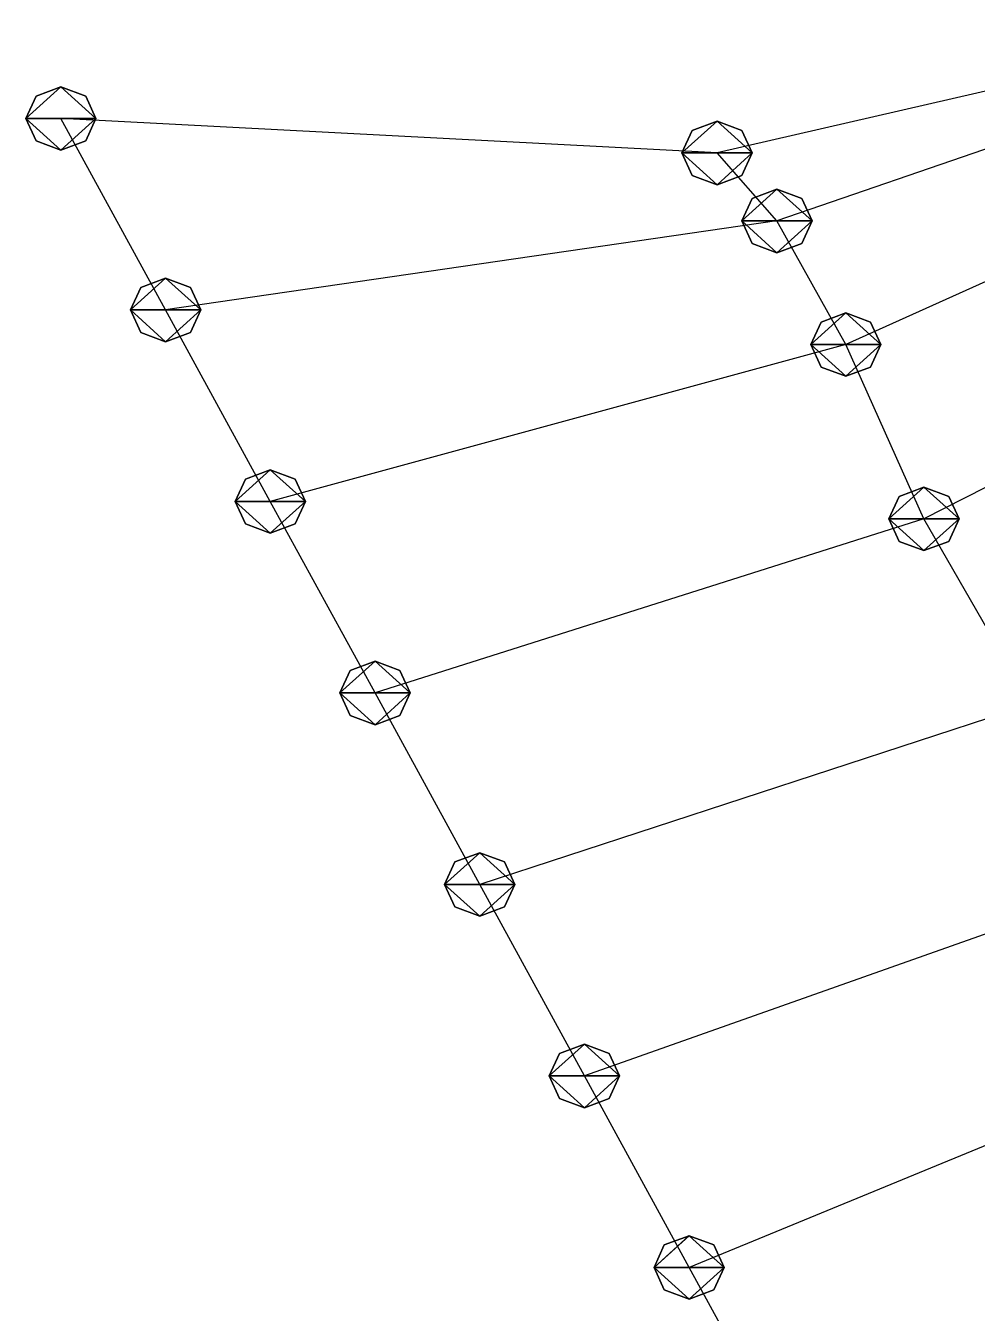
# Model space of a CAD drawing. Header units: metres. Extents: x -74 to 76, y -49 to 49.
# Drawn here: x -74.12 to -47.01, y -27.92 to 8.75 of the extents above; entities that cross this region are included whole.
import ezdxf

# ---------------------------------------------------------------- set-up
doc = ezdxf.new("R2010")
doc.units = ezdxf.units.M

msp = doc.modelspace()

# ---------------------------------------------------------------- linework, layer by layer
for p, q in [((-38.69929, 8.751156, -202.53316), (-54.42352, 5.127472, -206.11694)), ((-37.729664, 8.356213, -203.45651), (-52.71909, 3.191883, -207.31322)), ((-73.115776, 7.0149617, -210.26889), (-73.82288, 6.749678, -210.14474)), ((-73.115776, 7.0149617, -210.26889), (-73.82288, 6.749678, -210.14474)), ((-72.40867, 6.749678, -210.14474), (-73.115776, 7.0149617, -210.26889)), ((-72.40867, 6.749678, -210.14474), (-73.115776, 7.0149617, -210.26889)), ((-73.82288, 6.749678, -210.14474), (-74.115776, 6.109226, -209.84505)), ((-73.82288, 6.749678, -210.14474), (-74.115776, 6.109226, -209.84505)), ((-72.115776, 6.109226, -209.84505), (-72.40867, 6.749678, -210.14474)), ((-72.115776, 6.109226, -209.84505), (-72.40867, 6.749678, -210.14474)), ((-74.115776, 6.109226, -209.84505), (-73.82288, 5.4687743, -209.54535)), ((-74.115776, 6.109226, -209.84505), (-73.82288, 5.4687743, -209.54535)), ((-70.13295, 0.65459824, -212.06085), (-73.115776, 6.109226, -209.84505)), ((-54.42352, 5.127472, -206.11694), (-73.115776, 6.109226, -209.84505)), ((-72.40867, 5.4687743, -209.54535), (-72.115776, 6.109226, -209.84505)), ((-72.40867, 5.4687743, -209.54535), (-72.115776, 6.109226, -209.84505)), ((-54.42352, 6.0332074, -206.54079), (-55.130627, 5.767924, -206.41664)), ((-54.42352, 6.0332074, -206.54079), (-55.130627, 5.767924, -206.41664)), ((-54.42352, 6.0332074, -206.54079), (-55.130627, 5.767924, -206.41664)), ((-53.71641, 5.767924, -206.41664), (-54.42352, 6.0332074, -206.54079)), ((-53.71641, 5.767924, -206.41664), (-54.42352, 6.0332074, -206.54079)), ((-53.71641, 5.767924, -206.41664), (-54.42352, 6.0332074, -206.54079)), ((-36.647823, 6.041168, -203.80412), (-50.755653, -0.32906723, -208.40898)), ((-55.130627, 5.767924, -206.41664), (-55.42352, 5.127472, -206.11694)), ((-55.130627, 5.767924, -206.41664), (-55.42352, 5.127472, -206.11694)), ((-55.130627, 5.767924, -206.41664), (-55.42352, 5.127472, -206.11694)), ((-53.42352, 5.127472, -206.11694), (-53.71641, 5.767924, -206.41664)), ((-53.42352, 5.127472, -206.11694), (-53.71641, 5.767924, -206.41664)), ((-53.42352, 5.127472, -206.11694), (-53.71641, 5.767924, -206.41664)), ((-73.82288, 5.4687743, -209.54535), (-73.115776, 5.2034907, -209.4212)), ((-73.82288, 5.4687743, -209.54535), (-73.115776, 5.2034907, -209.4212)), ((-73.115776, 5.2034907, -209.4212), (-72.40867, 5.4687743, -209.54535)), ((-73.115776, 5.2034907, -209.4212), (-72.40867, 5.4687743, -209.54535)), ((-55.42352, 5.127472, -206.11694), (-55.130627, 4.48702, -205.81725)), ((-55.42352, 5.127472, -206.11694), (-55.130627, 4.48702, -205.81725)), ((-55.42352, 5.127472, -206.11694), (-55.130627, 4.48702, -205.81725)), ((-52.71909, 3.191883, -207.31322), (-54.42352, 5.127472, -206.11694)), ((-53.71641, 4.48702, -205.81725), (-53.42352, 5.127472, -206.11694)), ((-53.71641, 4.48702, -205.81725), (-53.42352, 5.127472, -206.11694)), ((-53.71641, 4.48702, -205.81725), (-53.42352, 5.127472, -206.11694)), ((-55.130627, 4.48702, -205.81725), (-54.42352, 4.2217364, -205.6931)), ((-55.130627, 4.48702, -205.81725), (-54.42352, 4.2217364, -205.6931)), ((-55.130627, 4.48702, -205.81725), (-54.42352, 4.2217364, -205.6931)), ((-54.42352, 4.2217364, -205.6931), (-53.71641, 4.48702, -205.81725)), ((-54.42352, 4.2217364, -205.6931), (-53.71641, 4.48702, -205.81725)), ((-54.42352, 4.2217364, -205.6931), (-53.71641, 4.48702, -205.81725)), ((-52.71909, 4.0976186, -207.73706), (-53.426197, 3.8323348, -207.61292)), ((-52.71909, 4.0976186, -207.73706), (-53.426197, 3.8323348, -207.61292)), ((-52.71909, 4.0976186, -207.73706), (-53.426197, 3.8323348, -207.61292)), ((-52.71909, 4.0976186, -207.73706), (-53.426197, 3.8323348, -207.61292)), ((-52.011982, 3.8323348, -207.61292), (-52.71909, 4.0976186, -207.73706)), ((-52.011982, 3.8323348, -207.61292), (-52.71909, 4.0976186, -207.73706)), ((-52.011982, 3.8323348, -207.61292), (-52.71909, 4.0976186, -207.73706)), ((-52.011982, 3.8323348, -207.61292), (-52.71909, 4.0976186, -207.73706)), ((-53.426197, 3.8323348, -207.61292), (-53.71909, 3.191883, -207.31322)), ((-53.426197, 3.8323348, -207.61292), (-53.71909, 3.191883, -207.31322)), ((-53.426197, 3.8323348, -207.61292), (-53.71909, 3.191883, -207.31322)), ((-53.426197, 3.8323348, -207.61292), (-53.71909, 3.191883, -207.31322)), ((-51.71909, 3.191883, -207.31322), (-52.011982, 3.8323348, -207.61292)), ((-51.71909, 3.191883, -207.31322), (-52.011982, 3.8323348, -207.61292)), ((-51.71909, 3.191883, -207.31322), (-52.011982, 3.8323348, -207.61292)), ((-51.71909, 3.191883, -207.31322), (-52.011982, 3.8323348, -207.61292)), ((-52.71909, 3.191883, -207.31322), (-70.13295, 0.65459824, -212.06085)), ((-53.71909, 3.191883, -207.31322), (-53.426197, 2.5514312, -207.01352)), ((-53.71909, 3.191883, -207.31322), (-53.426197, 2.5514312, -207.01352)), ((-53.71909, 3.191883, -207.31322), (-53.426197, 2.5514312, -207.01352)), ((-53.71909, 3.191883, -207.31322), (-53.426197, 2.5514312, -207.01352)), ((-50.755653, -0.32906723, -208.40898), (-52.71909, 3.191883, -207.31322)), ((-52.011982, 2.5514314, -207.01352), (-51.71909, 3.191883, -207.31322)), ((-52.011982, 2.5514314, -207.01352), (-51.71909, 3.191883, -207.31322)), ((-52.011982, 2.5514314, -207.01352), (-51.71909, 3.191883, -207.31322)), ((-52.011982, 2.5514314, -207.01352), (-51.71909, 3.191883, -207.31322)), ((-53.426197, 2.5514312, -207.01352), (-52.71909, 2.2861476, -206.88937)), ((-53.426197, 2.5514312, -207.01352), (-52.71909, 2.2861476, -206.88937)), ((-53.426197, 2.5514312, -207.01352), (-52.71909, 2.2861476, -206.88937)), ((-53.426197, 2.5514312, -207.01352), (-52.71909, 2.2861476, -206.88937)), ((-52.71909, 2.2861476, -206.88937), (-52.011982, 2.5514314, -207.01352)), ((-52.71909, 2.2861476, -206.88937), (-52.011982, 2.5514314, -207.01352)), ((-52.71909, 2.2861476, -206.88937), (-52.011982, 2.5514314, -207.01352)), ((-52.71909, 2.2861476, -206.88937), (-52.011982, 2.5514314, -207.01352)), ((-70.13295, 1.5603337, -212.4847), (-70.84006, 1.2950499, -212.36055)), ((-70.13295, 1.5603337, -212.4847), (-70.84006, 1.2950499, -212.36055)), ((-70.13295, 1.5603337, -212.4847), (-70.84006, 1.2950499, -212.36055)), ((-69.42584, 1.2950499, -212.36055), (-70.13295, 1.5603337, -212.4847)), ((-69.42584, 1.2950499, -212.36055), (-70.13295, 1.5603337, -212.4847)), ((-69.42584, 1.2950499, -212.36055), (-70.13295, 1.5603337, -212.4847)), ((-34.99714, 1.5892906, -204.50728), (-48.53012, -5.2948837, -209.65065)), ((-70.84006, 1.2950499, -212.36055), (-71.13295, 0.65459824, -212.06085)), ((-70.84006, 1.2950499, -212.36055), (-71.13295, 0.65459824, -212.06085)), ((-70.84006, 1.2950499, -212.36055), (-71.13295, 0.65459824, -212.06085)), ((-69.13295, 0.65459824, -212.06085), (-69.42584, 1.2950499, -212.36055)), ((-69.13295, 0.65459824, -212.06085), (-69.42584, 1.2950499, -212.36055)), ((-69.13295, 0.65459824, -212.06085), (-69.42584, 1.2950499, -212.36055)), ((-71.13295, 0.65459824, -212.06085), (-70.84006, 0.014146447, -211.76115)), ((-71.13295, 0.65459824, -212.06085), (-70.84006, 0.014146447, -211.76115)), ((-71.13295, 0.65459824, -212.06085), (-70.84006, 0.014146447, -211.76115)), ((-67.15012, -4.800026, -214.27667), (-70.13295, 0.65459824, -212.06085)), ((-69.42584, 0.014146507, -211.76115), (-69.13295, 0.65459824, -212.06085)), ((-69.42584, 0.014146507, -211.76115), (-69.13295, 0.65459824, -212.06085)), ((-69.42584, 0.014146507, -211.76115), (-69.13295, 0.65459824, -212.06085)), ((-50.755653, 0.57666826, -208.83282), (-51.46276, 0.3113845, -208.70868)), ((-50.755653, 0.57666826, -208.83282), (-51.46276, 0.3113845, -208.70868)), ((-50.755653, 0.57666826, -208.83282), (-51.46276, 0.3113845, -208.70868)), ((-50.755653, 0.57666826, -208.83282), (-51.46276, 0.3113845, -208.70868)), ((-50.048546, 0.3113845, -208.70868), (-50.755653, 0.57666826, -208.83282)), ((-50.048546, 0.3113845, -208.70868), (-50.755653, 0.57666826, -208.83282)), ((-50.048546, 0.3113845, -208.70868), (-50.755653, 0.57666826, -208.83282)), ((-50.048546, 0.3113845, -208.70868), (-50.755653, 0.57666826, -208.83282)), ((-70.84006, 0.014146447, -211.76115), (-70.13295, -0.25113732, -211.63701)), ((-70.84006, 0.014146447, -211.76115), (-70.13295, -0.25113732, -211.63701)), ((-70.84006, 0.014146447, -211.76115), (-70.13295, -0.25113732, -211.63701)), ((-70.13295, -0.25113732, -211.63701), (-69.42584, 0.014146507, -211.76115)), ((-70.13295, -0.25113732, -211.63701), (-69.42584, 0.014146507, -211.76115)), ((-70.13295, -0.25113732, -211.63701), (-69.42584, 0.014146507, -211.76115)), ((-51.46276, 0.3113845, -208.70868), (-51.755653, -0.32906723, -208.40898)), ((-51.46276, 0.3113845, -208.70868), (-51.755653, -0.32906723, -208.40898)), ((-51.46276, 0.3113845, -208.70868), (-51.755653, -0.32906723, -208.40898)), ((-51.46276, 0.3113845, -208.70868), (-51.755653, -0.32906723, -208.40898)), ((-49.755653, -0.32906723, -208.40898), (-50.048546, 0.3113845, -208.70868)), ((-49.755653, -0.32906723, -208.40898), (-50.048546, 0.3113845, -208.70868)), ((-49.755653, -0.32906723, -208.40898), (-50.048546, 0.3113845, -208.70868)), ((-49.755653, -0.32906723, -208.40898), (-50.048546, 0.3113845, -208.70868)), ((-50.755653, -0.32906723, -208.40898), (-67.15012, -4.800026, -214.27667)), ((-51.755653, -0.32906723, -208.40898), (-51.46276, -0.969519, -208.10928)), ((-51.755653, -0.32906723, -208.40898), (-51.46276, -0.969519, -208.10928)), ((-51.755653, -0.32906723, -208.40898), (-51.46276, -0.969519, -208.10928)), ((-51.755653, -0.32906723, -208.40898), (-51.46276, -0.969519, -208.10928)), ((-48.53012, -5.2948837, -209.65065), (-50.755653, -0.32906723, -208.40898)), ((-50.048546, -0.96951896, -208.10928), (-49.755653, -0.32906723, -208.40898)), ((-50.048546, -0.96951896, -208.10928), (-49.755653, -0.32906723, -208.40898)), ((-50.048546, -0.96951896, -208.10928), (-49.755653, -0.32906723, -208.40898)), ((-50.048546, -0.96951896, -208.10928), (-49.755653, -0.32906723, -208.40898)), ((-51.46276, -0.969519, -208.10928), (-50.755653, -1.2348027, -207.98514)), ((-51.46276, -0.969519, -208.10928), (-50.755653, -1.2348027, -207.98514)), ((-51.46276, -0.969519, -208.10928), (-50.755653, -1.2348027, -207.98514)), ((-51.46276, -0.969519, -208.10928), (-50.755653, -1.2348027, -207.98514)), ((-50.755653, -1.2348027, -207.98514), (-50.048546, -0.96951896, -208.10928)), ((-50.755653, -1.2348027, -207.98514), (-50.048546, -0.96951896, -208.10928)), ((-50.755653, -1.2348027, -207.98514), (-50.048546, -0.96951896, -208.10928)), ((-50.755653, -1.2348027, -207.98514), (-50.048546, -0.96951896, -208.10928)), ((-67.15012, -3.8942904, -214.70052), (-67.85723, -4.159574, -214.57637)), ((-67.15012, -3.8942904, -214.70052), (-67.85723, -4.159574, -214.57637)), ((-67.15012, -3.8942904, -214.70052), (-67.85723, -4.159574, -214.57637)), ((-66.443016, -4.159574, -214.57637), (-67.15012, -3.8942904, -214.70052)), ((-66.443016, -4.159574, -214.57637), (-67.15012, -3.8942904, -214.70052)), ((-66.443016, -4.159574, -214.57637), (-67.15012, -3.8942904, -214.70052)), ((-67.85723, -4.159574, -214.57637), (-68.15012, -4.800026, -214.27667)), ((-67.85723, -4.159574, -214.57637), (-68.15012, -4.800026, -214.27667)), ((-67.85723, -4.159574, -214.57637), (-68.15012, -4.800026, -214.27667)), ((-66.15012, -4.800026, -214.27667), (-66.443016, -4.159574, -214.57637)), ((-66.15012, -4.800026, -214.27667), (-66.443016, -4.159574, -214.57637)), ((-66.15012, -4.800026, -214.27667), (-66.443016, -4.159574, -214.57637)), ((-48.53012, -4.389148, -210.0745), (-49.23723, -4.654432, -209.95035)), ((-48.53012, -4.389148, -210.0745), (-49.23723, -4.654432, -209.95035)), ((-48.53012, -4.389148, -210.0745), (-49.23723, -4.654432, -209.95035)), ((-48.53012, -4.389148, -210.0745), (-49.23723, -4.654432, -209.95035)), ((-47.823013, -4.654432, -209.95035), (-48.53012, -4.389148, -210.0745)), ((-47.823013, -4.654432, -209.95035), (-48.53012, -4.389148, -210.0745)), ((-47.823013, -4.654432, -209.95035), (-48.53012, -4.389148, -210.0745)), ((-47.823013, -4.654432, -209.95035), (-48.53012, -4.389148, -210.0745)), ((-49.23723, -4.654432, -209.95035), (-49.53012, -5.2948837, -209.65065)), ((-49.23723, -4.654432, -209.95035), (-49.53012, -5.2948837, -209.65065)), ((-49.23723, -4.654432, -209.95035), (-49.53012, -5.2948837, -209.65065)), ((-49.23723, -4.654432, -209.95035), (-49.53012, -5.2948837, -209.65065)), ((-47.53012, -5.2948837, -209.65065), (-47.823013, -4.654432, -209.95035)), ((-47.53012, -5.2948837, -209.65065), (-47.823013, -4.654432, -209.95035)), ((-47.53012, -5.2948837, -209.65065), (-47.823013, -4.654432, -209.95035)), ((-47.53012, -5.2948837, -209.65065), (-47.823013, -4.654432, -209.95035)), ((-68.15012, -4.800026, -214.27667), (-67.85723, -5.440478, -213.97697)), ((-68.15012, -4.800026, -214.27667), (-67.85723, -5.440478, -213.97697)), ((-68.15012, -4.800026, -214.27667), (-67.85723, -5.440478, -213.97697)), ((-64.1673, -10.25465, -216.49246), (-67.15012, -4.800026, -214.27667)), ((-66.443016, -5.440478, -213.97697), (-66.15012, -4.800026, -214.27667)), ((-66.443016, -5.440478, -213.97697), (-66.15012, -4.800026, -214.27667)), ((-66.443016, -5.440478, -213.97697), (-66.15012, -4.800026, -214.27667)), ((-67.85723, -5.440478, -213.97697), (-67.15012, -5.7057614, -213.85283)), ((-67.85723, -5.440478, -213.97697), (-67.15012, -5.7057614, -213.85283)), ((-67.85723, -5.440478, -213.97697), (-67.15012, -5.7057614, -213.85283)), ((-67.15012, -5.7057614, -213.85283), (-66.443016, -5.440478, -213.97697)), ((-67.15012, -5.7057614, -213.85283), (-66.443016, -5.440478, -213.97697)), ((-67.15012, -5.7057614, -213.85283), (-66.443016, -5.440478, -213.97697)), ((-48.53012, -5.2948837, -209.65065), (-64.1673, -10.25465, -216.49246)), ((-49.53012, -5.2948837, -209.65065), (-49.23723, -5.9353356, -209.35095)), ((-49.53012, -5.2948837, -209.65065), (-49.23723, -5.9353356, -209.35095)), ((-49.53012, -5.2948837, -209.65065), (-49.23723, -5.9353356, -209.35095)), ((-49.53012, -5.2948837, -209.65065), (-49.23723, -5.9353356, -209.35095)), ((-45.494617, -10.579884, -211.99796), (-48.53012, -5.2948837, -209.65065)), ((-47.823013, -5.9353356, -209.35095), (-47.53012, -5.2948837, -209.65065)), ((-47.823013, -5.9353356, -209.35095), (-47.53012, -5.2948837, -209.65065)), ((-47.823013, -5.9353356, -209.35095), (-47.53012, -5.2948837, -209.65065)), ((-47.823013, -5.9353356, -209.35095), (-47.53012, -5.2948837, -209.65065)), ((-49.23723, -5.9353356, -209.35095), (-48.53012, -6.200619, -209.2268)), ((-49.23723, -5.9353356, -209.35095), (-48.53012, -6.200619, -209.2268)), ((-49.23723, -5.9353356, -209.35095), (-48.53012, -6.200619, -209.2268)), ((-49.23723, -5.9353356, -209.35095), (-48.53012, -6.200619, -209.2268)), ((-48.53012, -6.200619, -209.2268), (-47.823013, -5.9353356, -209.35095)), ((-48.53012, -6.200619, -209.2268), (-47.823013, -5.9353356, -209.35095)), ((-48.53012, -6.200619, -209.2268), (-47.823013, -5.9353356, -209.35095)), ((-48.53012, -6.200619, -209.2268), (-47.823013, -5.9353356, -209.35095)), ((-64.1673, -9.348915, -216.9163), (-64.874405, -9.614199, -216.79216)), ((-64.1673, -9.348915, -216.9163), (-64.874405, -9.614199, -216.79216)), ((-64.1673, -9.348915, -216.9163), (-64.874405, -9.614199, -216.79216)), ((-63.46019, -9.614199, -216.79216), (-64.1673, -9.348915, -216.9163)), ((-63.46019, -9.614199, -216.79216), (-64.1673, -9.348915, -216.9163)), ((-63.46019, -9.614199, -216.79216), (-64.1673, -9.348915, -216.9163)), ((-64.874405, -9.614199, -216.79216), (-65.1673, -10.25465, -216.49246)), ((-64.874405, -9.614199, -216.79216), (-65.1673, -10.25465, -216.49246)), ((-64.874405, -9.614199, -216.79216), (-65.1673, -10.25465, -216.49246)), ((-63.167297, -10.25465, -216.49246), (-63.46019, -9.614199, -216.79216)), ((-63.167297, -10.25465, -216.49246), (-63.46019, -9.614199, -216.79216)), ((-63.167297, -10.25465, -216.49246), (-63.46019, -9.614199, -216.79216)), ((-65.1673, -10.25465, -216.49246), (-64.874405, -10.895102, -216.19276)), ((-65.1673, -10.25465, -216.49246), (-64.874405, -10.895102, -216.19276)), ((-65.1673, -10.25465, -216.49246), (-64.874405, -10.895102, -216.19276)), ((-61.184467, -15.709274, -218.70828), (-64.1673, -10.25465, -216.49246)), ((-63.46019, -10.895102, -216.19276), (-63.167297, -10.25465, -216.49246)), ((-63.46019, -10.895102, -216.19276), (-63.167297, -10.25465, -216.49246)), ((-63.46019, -10.895102, -216.19276), (-63.167297, -10.25465, -216.49246)), ((-45.494617, -10.579884, -211.99796), (-61.184467, -15.709274, -218.70828)), ((-64.874405, -10.895102, -216.19276), (-64.1673, -11.160386, -216.06862)), ((-64.874405, -10.895102, -216.19276), (-64.1673, -11.160386, -216.06862)), ((-64.874405, -10.895102, -216.19276), (-64.1673, -11.160386, -216.06862)), ((-64.1673, -11.160386, -216.06862), (-63.46019, -10.895102, -216.19276)), ((-64.1673, -11.160386, -216.06862), (-63.46019, -10.895102, -216.19276)), ((-64.1673, -11.160386, -216.06862), (-63.46019, -10.895102, -216.19276)), ((-61.184467, -14.803539, -219.13213), (-61.891575, -15.068823, -219.00798)), ((-61.184467, -14.803539, -219.13213), (-61.891575, -15.068823, -219.00798)), ((-61.184467, -14.803539, -219.13213), (-61.891575, -15.068823, -219.00798)), ((-60.47736, -15.068823, -219.00798), (-61.184467, -14.803539, -219.13213)), ((-60.47736, -15.068823, -219.00798), (-61.184467, -14.803539, -219.13213)), ((-60.47736, -15.068823, -219.00798), (-61.184467, -14.803539, -219.13213)), ((-61.891575, -15.068823, -219.00798), (-62.184467, -15.709274, -218.70828)), ((-61.891575, -15.068823, -219.00798), (-62.184467, -15.709274, -218.70828)), ((-61.891575, -15.068823, -219.00798), (-62.184467, -15.709274, -218.70828)), ((-60.184467, -15.709274, -218.70828), (-60.47736, -15.068823, -219.00798)), ((-60.184467, -15.709274, -218.70828), (-60.47736, -15.068823, -219.00798)), ((-60.184467, -15.709274, -218.70828), (-60.47736, -15.068823, -219.00798)), ((-62.184467, -15.709274, -218.70828), (-61.891575, -16.349726, -218.40858)), ((-62.184467, -15.709274, -218.70828), (-61.891575, -16.349726, -218.40858)), ((-62.184467, -15.709274, -218.70828), (-61.891575, -16.349726, -218.40858)), ((-58.20164, -21.1639, -220.92409), (-61.184467, -15.709274, -218.70828)), ((-60.47736, -16.349726, -218.40858), (-60.184467, -15.709274, -218.70828)), ((-60.47736, -16.349726, -218.40858), (-60.184467, -15.709274, -218.70828)), ((-60.47736, -16.349726, -218.40858), (-60.184467, -15.709274, -218.70828)), ((-42.294357, -15.526211, -214.38313), (-58.20164, -21.1639, -220.92409)), ((-61.891575, -16.349726, -218.40858), (-61.184467, -16.61501, -218.28444)), ((-61.891575, -16.349726, -218.40858), (-61.184467, -16.61501, -218.28444)), ((-61.891575, -16.349726, -218.40858), (-61.184467, -16.61501, -218.28444)), ((-61.184467, -16.61501, -218.28444), (-60.47736, -16.349726, -218.40858)), ((-61.184467, -16.61501, -218.28444), (-60.47736, -16.349726, -218.40858)), ((-61.184467, -16.61501, -218.28444), (-60.47736, -16.349726, -218.40858)), ((-58.90875, -20.523449, -221.22379), (-59.20164, -21.1639, -220.92409)), ((-58.90875, -20.523449, -221.22379), (-59.20164, -21.1639, -220.92409)), ((-58.90875, -20.523449, -221.22379), (-59.20164, -21.1639, -220.92409)), ((-58.20164, -20.258165, -221.34793), (-58.90875, -20.523449, -221.22379)), ((-58.20164, -20.258165, -221.34793), (-58.90875, -20.523449, -221.22379)), ((-58.20164, -20.258165, -221.34793), (-58.90875, -20.523449, -221.22379)), ((-57.494534, -20.523449, -221.22379), (-58.20164, -20.258165, -221.34793)), ((-57.494534, -20.523449, -221.22379), (-58.20164, -20.258165, -221.34793)), ((-57.494534, -20.523449, -221.22379), (-58.20164, -20.258165, -221.34793)), ((-57.20164, -21.1639, -220.92409), (-57.494534, -20.523449, -221.22379)), ((-57.20164, -21.1639, -220.92409), (-57.494534, -20.523449, -221.22379)), ((-57.20164, -21.1639, -220.92409), (-57.494534, -20.523449, -221.22379)), ((-39.561802, -20.1782, -216.32523), (-55.21881, -26.618526, -223.1399)), ((-59.20164, -21.1639, -220.92409), (-58.90875, -21.804352, -220.62439)), ((-59.20164, -21.1639, -220.92409), (-58.90875, -21.804352, -220.62439)), ((-59.20164, -21.1639, -220.92409), (-58.90875, -21.804352, -220.62439)), ((-55.21881, -26.618526, -223.1399), (-58.20164, -21.1639, -220.92409)), ((-57.494534, -21.804352, -220.62439), (-57.20164, -21.1639, -220.92409)), ((-57.494534, -21.804352, -220.62439), (-57.20164, -21.1639, -220.92409)), ((-57.494534, -21.804352, -220.62439), (-57.20164, -21.1639, -220.92409)), ((-58.90875, -21.804352, -220.62439), (-58.20164, -22.069635, -220.50024)), ((-58.90875, -21.804352, -220.62439), (-58.20164, -22.069635, -220.50024)), ((-58.90875, -21.804352, -220.62439), (-58.20164, -22.069635, -220.50024)), ((-58.20164, -22.069635, -220.50024), (-57.494534, -21.804352, -220.62439)), ((-58.20164, -22.069635, -220.50024), (-57.494534, -21.804352, -220.62439)), ((-58.20164, -22.069635, -220.50024), (-57.494534, -21.804352, -220.62439)), ((-55.92592, -25.978075, -223.43959), (-56.21881, -26.618526, -223.1399)), ((-55.92592, -25.978075, -223.43959), (-56.21881, -26.618526, -223.1399)), ((-55.92592, -25.978075, -223.43959), (-56.21881, -26.618526, -223.1399)), ((-55.21881, -25.712791, -223.56374), (-55.92592, -25.978075, -223.43959)), ((-55.21881, -25.712791, -223.56374), (-55.92592, -25.978075, -223.43959)), ((-55.21881, -25.712791, -223.56374), (-55.92592, -25.978075, -223.43959)), ((-54.511703, -25.978075, -223.43959), (-55.21881, -25.712791, -223.56374)), ((-54.511703, -25.978075, -223.43959), (-55.21881, -25.712791, -223.56374)), ((-54.511703, -25.978075, -223.43959), (-55.21881, -25.712791, -223.56374)), ((-54.21881, -26.618526, -223.1399), (-54.511703, -25.978075, -223.43959)), ((-54.21881, -26.618526, -223.1399), (-54.511703, -25.978075, -223.43959)), ((-54.21881, -26.618526, -223.1399), (-54.511703, -25.978075, -223.43959)), ((-56.21881, -26.618526, -223.1399), (-55.92592, -27.258978, -222.8402)), ((-56.21881, -26.618526, -223.1399), (-55.92592, -27.258978, -222.8402)), ((-56.21881, -26.618526, -223.1399), (-55.92592, -27.258978, -222.8402)), ((-52.235985, -32.07315, -225.3557), (-55.21881, -26.618526, -223.1399)), ((-54.511703, -27.258978, -222.8402), (-54.21881, -26.618526, -223.1399)), ((-54.511703, -27.258978, -222.8402), (-54.21881, -26.618526, -223.1399)), ((-54.511703, -27.258978, -222.8402), (-54.21881, -26.618526, -223.1399)), ((-55.92592, -27.258978, -222.8402), (-55.21881, -27.524261, -222.71605)), ((-55.92592, -27.258978, -222.8402), (-55.21881, -27.524261, -222.71605)), ((-55.92592, -27.258978, -222.8402), (-55.21881, -27.524261, -222.71605)), ((-55.21881, -27.524261, -222.71605), (-54.511703, -27.258978, -222.8402)), ((-55.21881, -27.524261, -222.71605), (-54.511703, -27.258978, -222.8402)), ((-55.21881, -27.524261, -222.71605), (-54.511703, -27.258978, -222.8402))]:
    msp.add_line(p, q)
for points in [[(-74.115776, 6.109226, -209.84505), (-73.82288, 6.749678, -210.14474), (-73.115776, 7.0149617, -210.26889), (-73.11568, 7.015062, -210.26878)], [(-74.115776, 6.109226, -209.84505), (-73.82288, 6.749678, -210.14474), (-73.115776, 7.0149617, -210.26889), (-73.11568, 7.015062, -210.26878)], [(-74.115776, 6.109226, -209.84505), (-73.115776, 7.0149617, -210.26889), (-72.115776, 6.109226, -209.84505), (-72.11568, 6.1093264, -209.84494)], [(-74.115776, 6.109226, -209.84505), (-73.115776, 7.0149617, -210.26889), (-72.115776, 6.109226, -209.84505), (-72.11568, 6.1093264, -209.84494)], [(-73.115776, 7.0149617, -210.26889), (-72.40867, 6.749678, -210.14474), (-72.115776, 6.109226, -209.84505), (-72.11568, 6.1093264, -209.84494)], [(-73.115776, 7.0149617, -210.26889), (-72.40867, 6.749678, -210.14474), (-72.115776, 6.109226, -209.84505), (-72.11568, 6.1093264, -209.84494)], [(-73.115776, 5.2034907, -209.4212), (-73.82288, 5.4687743, -209.54535), (-74.115776, 6.109226, -209.84505), (-74.11568, 6.1093264, -209.84494)], [(-72.115776, 6.109226, -209.84505), (-73.115776, 5.2034907, -209.4212), (-74.115776, 6.109226, -209.84505), (-74.11568, 6.1093264, -209.84494)], [(-73.115776, 5.2034907, -209.4212), (-73.82288, 5.4687743, -209.54535), (-74.115776, 6.109226, -209.84505), (-74.11568, 6.1093264, -209.84494)], [(-72.115776, 6.109226, -209.84505), (-73.115776, 5.2034907, -209.4212), (-74.115776, 6.109226, -209.84505), (-74.11568, 6.1093264, -209.84494)], [(-72.115776, 6.109226, -209.84505), (-72.40867, 5.4687743, -209.54535), (-73.115776, 5.2034907, -209.4212), (-73.11568, 5.203591, -209.4211)], [(-72.115776, 6.109226, -209.84505), (-72.40867, 5.4687743, -209.54535), (-73.115776, 5.2034907, -209.4212), (-73.11568, 5.203591, -209.4211)], [(-55.42352, 5.127472, -206.11694), (-55.130627, 5.767924, -206.41664), (-54.42352, 6.0332074, -206.54079), (-54.42342, 6.0333076, -206.54068)], [(-55.42352, 5.127472, -206.11694), (-55.130627, 5.767924, -206.41664), (-54.42352, 6.0332074, -206.54079), (-54.42342, 6.0333076, -206.54068)], [(-55.42352, 5.127472, -206.11694), (-55.130627, 5.767924, -206.41664), (-54.42352, 6.0332074, -206.54079), (-54.42342, 6.0333076, -206.54068)], [(-55.42352, 5.127472, -206.11694), (-54.42352, 6.0332074, -206.54079), (-53.42352, 5.127472, -206.11694), (-53.42342, 5.127572, -206.11684)], [(-55.42352, 5.127472, -206.11694), (-54.42352, 6.0332074, -206.54079), (-53.42352, 5.127472, -206.11694), (-53.42342, 5.127572, -206.11684)], [(-55.42352, 5.127472, -206.11694), (-54.42352, 6.0332074, -206.54079), (-53.42352, 5.127472, -206.11694), (-53.42342, 5.127572, -206.11684)], [(-54.42352, 6.0332074, -206.54079), (-53.71641, 5.767924, -206.41664), (-53.42352, 5.127472, -206.11694), (-53.42342, 5.127572, -206.11684)], [(-54.42352, 6.0332074, -206.54079), (-53.71641, 5.767924, -206.41664), (-53.42352, 5.127472, -206.11694), (-53.42342, 5.127572, -206.11684)], [(-54.42352, 6.0332074, -206.54079), (-53.71641, 5.767924, -206.41664), (-53.42352, 5.127472, -206.11694), (-53.42342, 5.127572, -206.11684)], [(-54.42352, 4.2217364, -205.6931), (-55.130627, 4.48702, -205.81725), (-55.42352, 5.127472, -206.11694), (-55.42342, 5.127572, -206.11684)], [(-53.42352, 5.127472, -206.11694), (-54.42352, 4.2217364, -205.6931), (-55.42352, 5.127472, -206.11694), (-55.42342, 5.127572, -206.11684)], [(-54.42352, 4.2217364, -205.6931), (-55.130627, 4.48702, -205.81725), (-55.42352, 5.127472, -206.11694), (-55.42342, 5.127572, -206.11684)], [(-53.42352, 5.127472, -206.11694), (-54.42352, 4.2217364, -205.6931), (-55.42352, 5.127472, -206.11694), (-55.42342, 5.127572, -206.11684)], [(-54.42352, 4.2217364, -205.6931), (-55.130627, 4.48702, -205.81725), (-55.42352, 5.127472, -206.11694), (-55.42342, 5.127572, -206.11684)], [(-53.42352, 5.127472, -206.11694), (-54.42352, 4.2217364, -205.6931), (-55.42352, 5.127472, -206.11694), (-55.42342, 5.127572, -206.11684)], [(-53.42352, 5.127472, -206.11694), (-53.71641, 4.48702, -205.81725), (-54.42352, 4.2217364, -205.6931), (-54.42342, 4.2218366, -205.693)], [(-53.42352, 5.127472, -206.11694), (-53.71641, 4.48702, -205.81725), (-54.42352, 4.2217364, -205.6931), (-54.42342, 4.2218366, -205.693)], [(-53.42352, 5.127472, -206.11694), (-53.71641, 4.48702, -205.81725), (-54.42352, 4.2217364, -205.6931), (-54.42342, 4.2218366, -205.693)], [(-53.71909, 3.191883, -207.31322), (-53.426197, 3.8323348, -207.61292), (-52.71909, 4.0976186, -207.73706), (-52.71899, 4.0977187, -207.73695)], [(-53.71909, 3.191883, -207.31322), (-53.426197, 3.8323348, -207.61292), (-52.71909, 4.0976186, -207.73706), (-52.71899, 4.0977187, -207.73695)], [(-53.71909, 3.191883, -207.31322), (-53.426197, 3.8323348, -207.61292), (-52.71909, 4.0976186, -207.73706), (-52.71899, 4.0977187, -207.73695)], [(-53.71909, 3.191883, -207.31322), (-53.426197, 3.8323348, -207.61292), (-52.71909, 4.0976186, -207.73706), (-52.71899, 4.0977187, -207.73695)], [(-53.71909, 3.191883, -207.31322), (-52.71909, 4.0976186, -207.73706), (-51.71909, 3.191883, -207.31322), (-51.71899, 3.191983, -207.31311)], [(-53.71909, 3.191883, -207.31322), (-52.71909, 4.0976186, -207.73706), (-51.71909, 3.191883, -207.31322), (-51.71899, 3.191983, -207.31311)], [(-53.71909, 3.191883, -207.31322), (-52.71909, 4.0976186, -207.73706), (-51.71909, 3.191883, -207.31322), (-51.71899, 3.191983, -207.31311)], [(-53.71909, 3.191883, -207.31322), (-52.71909, 4.0976186, -207.73706), (-51.71909, 3.191883, -207.31322), (-51.71899, 3.191983, -207.31311)], [(-52.71909, 4.0976186, -207.73706), (-52.011982, 3.8323348, -207.61292), (-51.71909, 3.191883, -207.31322), (-51.71899, 3.191983, -207.31311)], [(-52.71909, 4.0976186, -207.73706), (-52.011982, 3.8323348, -207.61292), (-51.71909, 3.191883, -207.31322), (-51.71899, 3.191983, -207.31311)], [(-52.71909, 4.0976186, -207.73706), (-52.011982, 3.8323348, -207.61292), (-51.71909, 3.191883, -207.31322), (-51.71899, 3.191983, -207.31311)], [(-52.71909, 4.0976186, -207.73706), (-52.011982, 3.8323348, -207.61292), (-51.71909, 3.191883, -207.31322), (-51.71899, 3.191983, -207.31311)], [(-52.71909, 2.2861476, -206.88937), (-53.426197, 2.5514312, -207.01352), (-53.71909, 3.191883, -207.31322), (-53.71899, 3.191983, -207.31311)], [(-51.71909, 3.191883, -207.31322), (-52.71909, 2.2861476, -206.88937), (-53.71909, 3.191883, -207.31322), (-53.71899, 3.191983, -207.31311)], [(-52.71909, 2.2861476, -206.88937), (-53.426197, 2.5514312, -207.01352), (-53.71909, 3.191883, -207.31322), (-53.71899, 3.191983, -207.31311)], [(-51.71909, 3.191883, -207.31322), (-52.71909, 2.2861476, -206.88937), (-53.71909, 3.191883, -207.31322), (-53.71899, 3.191983, -207.31311)], [(-52.71909, 2.2861476, -206.88937), (-53.426197, 2.5514312, -207.01352), (-53.71909, 3.191883, -207.31322), (-53.71899, 3.191983, -207.31311)], [(-51.71909, 3.191883, -207.31322), (-52.71909, 2.2861476, -206.88937), (-53.71909, 3.191883, -207.31322), (-53.71899, 3.191983, -207.31311)], [(-52.71909, 2.2861476, -206.88937), (-53.426197, 2.5514312, -207.01352), (-53.71909, 3.191883, -207.31322), (-53.71899, 3.191983, -207.31311)], [(-51.71909, 3.191883, -207.31322), (-52.71909, 2.2861476, -206.88937), (-53.71909, 3.191883, -207.31322), (-53.71899, 3.191983, -207.31311)], [(-51.71909, 3.191883, -207.31322), (-52.011982, 2.5514314, -207.01352), (-52.71909, 2.2861476, -206.88937), (-52.71899, 2.2862475, -206.88927)], [(-51.71909, 3.191883, -207.31322), (-52.011982, 2.5514314, -207.01352), (-52.71909, 2.2861476, -206.88937), (-52.71899, 2.2862475, -206.88927)], [(-51.71909, 3.191883, -207.31322), (-52.011982, 2.5514314, -207.01352), (-52.71909, 2.2861476, -206.88937), (-52.71899, 2.2862475, -206.88927)], [(-51.71909, 3.191883, -207.31322), (-52.011982, 2.5514314, -207.01352), (-52.71909, 2.2861476, -206.88937), (-52.71899, 2.2862475, -206.88927)], [(-71.13295, 0.65459824, -212.06085), (-70.84006, 1.2950499, -212.36055), (-70.13295, 1.5603337, -212.4847), (-70.13285, 1.5604337, -212.48459)], [(-71.13295, 0.65459824, -212.06085), (-70.84006, 1.2950499, -212.36055), (-70.13295, 1.5603337, -212.4847), (-70.13285, 1.5604337, -212.48459)], [(-71.13295, 0.65459824, -212.06085), (-70.84006, 1.2950499, -212.36055), (-70.13295, 1.5603337, -212.4847), (-70.13285, 1.5604337, -212.48459)], [(-71.13295, 0.65459824, -212.06085), (-70.13295, 1.5603337, -212.4847), (-69.13295, 0.65459824, -212.06085), (-69.13285, 0.65469825, -212.06075)], [(-71.13295, 0.65459824, -212.06085), (-70.13295, 1.5603337, -212.4847), (-69.13295, 0.65459824, -212.06085), (-69.13285, 0.65469825, -212.06075)], [(-71.13295, 0.65459824, -212.06085), (-70.13295, 1.5603337, -212.4847), (-69.13295, 0.65459824, -212.06085), (-69.13285, 0.65469825, -212.06075)], [(-70.13295, 1.5603337, -212.4847), (-69.42584, 1.2950499, -212.36055), (-69.13295, 0.65459824, -212.06085), (-69.13285, 0.65469825, -212.06075)], [(-70.13295, 1.5603337, -212.4847), (-69.42584, 1.2950499, -212.36055), (-69.13295, 0.65459824, -212.06085), (-69.13285, 0.65469825, -212.06075)], [(-70.13295, 1.5603337, -212.4847), (-69.42584, 1.2950499, -212.36055), (-69.13295, 0.65459824, -212.06085), (-69.13285, 0.65469825, -212.06075)], [(-70.13295, -0.25113732, -211.63701), (-70.84006, 0.014146447, -211.76115), (-71.13295, 0.65459824, -212.06085), (-71.13285, 0.65469825, -212.06075)], [(-69.13295, 0.65459824, -212.06085), (-70.13295, -0.25113732, -211.63701), (-71.13295, 0.65459824, -212.06085), (-71.13285, 0.65469825, -212.06075)], [(-70.13295, -0.25113732, -211.63701), (-70.84006, 0.014146447, -211.76115), (-71.13295, 0.65459824, -212.06085), (-71.13285, 0.65469825, -212.06075)], [(-69.13295, 0.65459824, -212.06085), (-70.13295, -0.25113732, -211.63701), (-71.13295, 0.65459824, -212.06085), (-71.13285, 0.65469825, -212.06075)], [(-70.13295, -0.25113732, -211.63701), (-70.84006, 0.014146447, -211.76115), (-71.13295, 0.65459824, -212.06085), (-71.13285, 0.65469825, -212.06075)], [(-69.13295, 0.65459824, -212.06085), (-70.13295, -0.25113732, -211.63701), (-71.13295, 0.65459824, -212.06085), (-71.13285, 0.65469825, -212.06075)], [(-69.13295, 0.65459824, -212.06085), (-69.42584, 0.014146507, -211.76115), (-70.13295, -0.25113732, -211.63701), (-70.13285, -0.25103733, -211.6369)], [(-69.13295, 0.65459824, -212.06085), (-69.42584, 0.014146507, -211.76115), (-70.13295, -0.25113732, -211.63701), (-70.13285, -0.25103733, -211.6369)], [(-69.13295, 0.65459824, -212.06085), (-69.42584, 0.014146507, -211.76115), (-70.13295, -0.25113732, -211.63701), (-70.13285, -0.25103733, -211.6369)], [(-51.755653, -0.32906723, -208.40898), (-51.46276, 0.3113845, -208.70868), (-50.755653, 0.57666826, -208.83282), (-50.755554, 0.5767683, -208.83272)], [(-51.755653, -0.32906723, -208.40898), (-51.46276, 0.3113845, -208.70868), (-50.755653, 0.57666826, -208.83282), (-50.755554, 0.5767683, -208.83272)], [(-51.755653, -0.32906723, -208.40898), (-51.46276, 0.3113845, -208.70868), (-50.755653, 0.57666826, -208.83282), (-50.755554, 0.5767683, -208.83272)], [(-51.755653, -0.32906723, -208.40898), (-51.46276, 0.3113845, -208.70868), (-50.755653, 0.57666826, -208.83282), (-50.755554, 0.5767683, -208.83272)], [(-51.755653, -0.32906723, -208.40898), (-50.755653, 0.57666826, -208.83282), (-49.755653, -0.32906723, -208.40898), (-49.755554, -0.32896724, -208.40887)], [(-51.755653, -0.32906723, -208.40898), (-50.755653, 0.57666826, -208.83282), (-49.755653, -0.32906723, -208.40898), (-49.755554, -0.32896724, -208.40887)], [(-51.755653, -0.32906723, -208.40898), (-50.755653, 0.57666826, -208.83282), (-49.755653, -0.32906723, -208.40898), (-49.755554, -0.32896724, -208.40887)], [(-51.755653, -0.32906723, -208.40898), (-50.755653, 0.57666826, -208.83282), (-49.755653, -0.32906723, -208.40898), (-49.755554, -0.32896724, -208.40887)], [(-50.755653, 0.57666826, -208.83282), (-50.048546, 0.3113845, -208.70868), (-49.755653, -0.32906723, -208.40898), (-49.755554, -0.32896724, -208.40887)], [(-50.755653, 0.57666826, -208.83282), (-50.048546, 0.3113845, -208.70868), (-49.755653, -0.32906723, -208.40898), (-49.755554, -0.32896724, -208.40887)], [(-50.755653, 0.57666826, -208.83282), (-50.048546, 0.3113845, -208.70868), (-49.755653, -0.32906723, -208.40898), (-49.755554, -0.32896724, -208.40887)], [(-50.755653, 0.57666826, -208.83282), (-50.048546, 0.3113845, -208.70868), (-49.755653, -0.32906723, -208.40898), (-49.755554, -0.32896724, -208.40887)], [(-50.755653, -1.2348027, -207.98514), (-51.46276, -0.969519, -208.10928), (-51.755653, -0.32906723, -208.40898), (-51.755554, -0.32896724, -208.40887)], [(-49.755653, -0.32906723, -208.40898), (-50.755653, -1.2348027, -207.98514), (-51.755653, -0.32906723, -208.40898), (-51.755554, -0.32896724, -208.40887)], [(-50.755653, -1.2348027, -207.98514), (-51.46276, -0.969519, -208.10928), (-51.755653, -0.32906723, -208.40898), (-51.755554, -0.32896724, -208.40887)], [(-49.755653, -0.32906723, -208.40898), (-50.755653, -1.2348027, -207.98514), (-51.755653, -0.32906723, -208.40898), (-51.755554, -0.32896724, -208.40887)], [(-50.755653, -1.2348027, -207.98514), (-51.46276, -0.969519, -208.10928), (-51.755653, -0.32906723, -208.40898), (-51.755554, -0.32896724, -208.40887)], [(-49.755653, -0.32906723, -208.40898), (-50.755653, -1.2348027, -207.98514), (-51.755653, -0.32906723, -208.40898), (-51.755554, -0.32896724, -208.40887)], [(-50.755653, -1.2348027, -207.98514), (-51.46276, -0.969519, -208.10928), (-51.755653, -0.32906723, -208.40898), (-51.755554, -0.32896724, -208.40887)], [(-49.755653, -0.32906723, -208.40898), (-50.755653, -1.2348027, -207.98514), (-51.755653, -0.32906723, -208.40898), (-51.755554, -0.32896724, -208.40887)], [(-49.755653, -0.32906723, -208.40898), (-50.048546, -0.96951896, -208.10928), (-50.755653, -1.2348027, -207.98514), (-50.755554, -1.2347027, -207.98503)], [(-49.755653, -0.32906723, -208.40898), (-50.048546, -0.96951896, -208.10928), (-50.755653, -1.2348027, -207.98514), (-50.755554, -1.2347027, -207.98503)], [(-49.755653, -0.32906723, -208.40898), (-50.048546, -0.96951896, -208.10928), (-50.755653, -1.2348027, -207.98514), (-50.755554, -1.2347027, -207.98503)], [(-49.755653, -0.32906723, -208.40898), (-50.048546, -0.96951896, -208.10928), (-50.755653, -1.2348027, -207.98514), (-50.755554, -1.2347027, -207.98503)], [(-68.15012, -4.800026, -214.27667), (-67.85723, -4.159574, -214.57637), (-67.15012, -3.8942904, -214.70052), (-67.150024, -3.8941905, -214.70041)], [(-68.15012, -4.800026, -214.27667), (-67.85723, -4.159574, -214.57637), (-67.15012, -3.8942904, -214.70052), (-67.150024, -3.8941905, -214.70041)], [(-68.15012, -4.800026, -214.27667), (-67.85723, -4.159574, -214.57637), (-67.15012, -3.8942904, -214.70052), (-67.150024, -3.8941905, -214.70041)], [(-68.15012, -4.800026, -214.27667), (-67.15012, -3.8942904, -214.70052), (-66.15012, -4.800026, -214.27667), (-66.150024, -4.799926, -214.27657)], [(-68.15012, -4.800026, -214.27667), (-67.15012, -3.8942904, -214.70052), (-66.15012, -4.800026, -214.27667), (-66.150024, -4.799926, -214.27657)], [(-68.15012, -4.800026, -214.27667), (-67.15012, -3.8942904, -214.70052), (-66.15012, -4.800026, -214.27667), (-66.150024, -4.799926, -214.27657)], [(-67.15012, -3.8942904, -214.70052), (-66.443016, -4.159574, -214.57637), (-66.15012, -4.800026, -214.27667), (-66.150024, -4.799926, -214.27657)], [(-67.15012, -3.8942904, -214.70052), (-66.443016, -4.159574, -214.57637), (-66.15012, -4.800026, -214.27667), (-66.150024, -4.799926, -214.27657)], [(-67.15012, -3.8942904, -214.70052), (-66.443016, -4.159574, -214.57637), (-66.15012, -4.800026, -214.27667), (-66.150024, -4.799926, -214.27657)], [(-49.53012, -5.2948837, -209.65065), (-49.23723, -4.654432, -209.95035), (-48.53012, -4.389148, -210.0745), (-48.53002, -4.389048, -210.07439)], [(-49.53012, -5.2948837, -209.65065), (-49.23723, -4.654432, -209.95035), (-48.53012, -4.389148, -210.0745), (-48.53002, -4.389048, -210.07439)], [(-49.53012, -5.2948837, -209.65065), (-49.23723, -4.654432, -209.95035), (-48.53012, -4.389148, -210.0745), (-48.53002, -4.389048, -210.07439)], [(-49.53012, -5.2948837, -209.65065), (-49.23723, -4.654432, -209.95035), (-48.53012, -4.389148, -210.0745), (-48.53002, -4.389048, -210.07439)], [(-49.53012, -5.2948837, -209.65065), (-48.53012, -4.389148, -210.0745), (-47.53012, -5.2948837, -209.65065), (-47.53002, -5.2947836, -209.65054)], [(-49.53012, -5.2948837, -209.65065), (-48.53012, -4.389148, -210.0745), (-47.53012, -5.2948837, -209.65065), (-47.53002, -5.2947836, -209.65054)], [(-49.53012, -5.2948837, -209.65065), (-48.53012, -4.389148, -210.0745), (-47.53012, -5.2948837, -209.65065), (-47.53002, -5.2947836, -209.65054)], [(-49.53012, -5.2948837, -209.65065), (-48.53012, -4.389148, -210.0745), (-47.53012, -5.2948837, -209.65065), (-47.53002, -5.2947836, -209.65054)], [(-48.53012, -4.389148, -210.0745), (-47.823013, -4.654432, -209.95035), (-47.53012, -5.2948837, -209.65065), (-47.53002, -5.2947836, -209.65054)], [(-48.53012, -4.389148, -210.0745), (-47.823013, -4.654432, -209.95035), (-47.53012, -5.2948837, -209.65065), (-47.53002, -5.2947836, -209.65054)], [(-48.53012, -4.389148, -210.0745), (-47.823013, -4.654432, -209.95035), (-47.53012, -5.2948837, -209.65065), (-47.53002, -5.2947836, -209.65054)], [(-48.53012, -4.389148, -210.0745), (-47.823013, -4.654432, -209.95035), (-47.53012, -5.2948837, -209.65065), (-47.53002, -5.2947836, -209.65054)], [(-67.15012, -5.7057614, -213.85283), (-67.85723, -5.440478, -213.97697), (-68.15012, -4.800026, -214.27667), (-68.150024, -4.799926, -214.27657)], [(-66.15012, -4.800026, -214.27667), (-67.15012, -5.7057614, -213.85283), (-68.15012, -4.800026, -214.27667), (-68.150024, -4.799926, -214.27657)], [(-67.15012, -5.7057614, -213.85283), (-67.85723, -5.440478, -213.97697), (-68.15012, -4.800026, -214.27667), (-68.150024, -4.799926, -214.27657)], [(-66.15012, -4.800026, -214.27667), (-67.15012, -5.7057614, -213.85283), (-68.15012, -4.800026, -214.27667), (-68.150024, -4.799926, -214.27657)], [(-67.15012, -5.7057614, -213.85283), (-67.85723, -5.440478, -213.97697), (-68.15012, -4.800026, -214.27667), (-68.150024, -4.799926, -214.27657)], [(-66.15012, -4.800026, -214.27667), (-67.15012, -5.7057614, -213.85283), (-68.15012, -4.800026, -214.27667), (-68.150024, -4.799926, -214.27657)], [(-66.15012, -4.800026, -214.27667), (-66.443016, -5.440478, -213.97697), (-67.15012, -5.7057614, -213.85283), (-67.150024, -5.7056613, -213.85272)], [(-66.15012, -4.800026, -214.27667), (-66.443016, -5.440478, -213.97697), (-67.15012, -5.7057614, -213.85283), (-67.150024, -5.7056613, -213.85272)], [(-66.15012, -4.800026, -214.27667), (-66.443016, -5.440478, -213.97697), (-67.15012, -5.7057614, -213.85283), (-67.150024, -5.7056613, -213.85272)], [(-48.53012, -6.200619, -209.2268), (-49.23723, -5.9353356, -209.35095), (-49.53012, -5.2948837, -209.65065), (-49.53002, -5.2947836, -209.65054)], [(-47.53012, -5.2948837, -209.65065), (-48.53012, -6.200619, -209.2268), (-49.53012, -5.2948837, -209.65065), (-49.53002, -5.2947836, -209.65054)], [(-48.53012, -6.200619, -209.2268), (-49.23723, -5.9353356, -209.35095), (-49.53012, -5.2948837, -209.65065), (-49.53002, -5.2947836, -209.65054)], [(-47.53012, -5.2948837, -209.65065), (-48.53012, -6.200619, -209.2268), (-49.53012, -5.2948837, -209.65065), (-49.53002, -5.2947836, -209.65054)], [(-48.53012, -6.200619, -209.2268), (-49.23723, -5.9353356, -209.35095), (-49.53012, -5.2948837, -209.65065), (-49.53002, -5.2947836, -209.65054)], [(-47.53012, -5.2948837, -209.65065), (-48.53012, -6.200619, -209.2268), (-49.53012, -5.2948837, -209.65065), (-49.53002, -5.2947836, -209.65054)], [(-48.53012, -6.200619, -209.2268), (-49.23723, -5.9353356, -209.35095), (-49.53012, -5.2948837, -209.65065), (-49.53002, -5.2947836, -209.65054)], [(-47.53012, -5.2948837, -209.65065), (-48.53012, -6.200619, -209.2268), (-49.53012, -5.2948837, -209.65065), (-49.53002, -5.2947836, -209.65054)], [(-47.53012, -5.2948837, -209.65065), (-47.823013, -5.9353356, -209.35095), (-48.53012, -6.200619, -209.2268), (-48.53002, -6.200519, -209.2267)], [(-47.53012, -5.2948837, -209.65065), (-47.823013, -5.9353356, -209.35095), (-48.53012, -6.200619, -209.2268), (-48.53002, -6.200519, -209.2267)], [(-47.53012, -5.2948837, -209.65065), (-47.823013, -5.9353356, -209.35095), (-48.53012, -6.200619, -209.2268), (-48.53002, -6.200519, -209.2267)], [(-47.53012, -5.2948837, -209.65065), (-47.823013, -5.9353356, -209.35095), (-48.53012, -6.200619, -209.2268), (-48.53002, -6.200519, -209.2267)], [(-65.1673, -10.25465, -216.49246), (-64.874405, -9.614199, -216.79216), (-64.1673, -9.348915, -216.9163), (-64.1672, -9.348815, -216.9162)], [(-65.1673, -10.25465, -216.49246), (-64.874405, -9.614199, -216.79216), (-64.1673, -9.348915, -216.9163), (-64.1672, -9.348815, -216.9162)], [(-65.1673, -10.25465, -216.49246), (-64.874405, -9.614199, -216.79216), (-64.1673, -9.348915, -216.9163), (-64.1672, -9.348815, -216.9162)], [(-65.1673, -10.25465, -216.49246), (-64.1673, -9.348915, -216.9163), (-63.167297, -10.25465, -216.49246), (-63.1672, -10.25455, -216.49236)], [(-65.1673, -10.25465, -216.49246), (-64.1673, -9.348915, -216.9163), (-63.167297, -10.25465, -216.49246), (-63.1672, -10.25455, -216.49236)], [(-65.1673, -10.25465, -216.49246), (-64.1673, -9.348915, -216.9163), (-63.167297, -10.25465, -216.49246), (-63.1672, -10.25455, -216.49236)], [(-64.1673, -9.348915, -216.9163), (-63.46019, -9.614199, -216.79216), (-63.167297, -10.25465, -216.49246), (-63.1672, -10.25455, -216.49236)], [(-64.1673, -9.348915, -216.9163), (-63.46019, -9.614199, -216.79216), (-63.167297, -10.25465, -216.49246), (-63.1672, -10.25455, -216.49236)], [(-64.1673, -9.348915, -216.9163), (-63.46019, -9.614199, -216.79216), (-63.167297, -10.25465, -216.49246), (-63.1672, -10.25455, -216.49236)], [(-64.1673, -11.160386, -216.06862), (-64.874405, -10.895102, -216.19276), (-65.1673, -10.25465, -216.49246), (-65.1672, -10.25455, -216.49236)], [(-63.167297, -10.25465, -216.49246), (-64.1673, -11.160386, -216.06862), (-65.1673, -10.25465, -216.49246), (-65.1672, -10.25455, -216.49236)], [(-64.1673, -11.160386, -216.06862), (-64.874405, -10.895102, -216.19276), (-65.1673, -10.25465, -216.49246), (-65.1672, -10.25455, -216.49236)], [(-63.167297, -10.25465, -216.49246), (-64.1673, -11.160386, -216.06862), (-65.1673, -10.25465, -216.49246), (-65.1672, -10.25455, -216.49236)], [(-64.1673, -11.160386, -216.06862), (-64.874405, -10.895102, -216.19276), (-65.1673, -10.25465, -216.49246), (-65.1672, -10.25455, -216.49236)], [(-63.167297, -10.25465, -216.49246), (-64.1673, -11.160386, -216.06862), (-65.1673, -10.25465, -216.49246), (-65.1672, -10.25455, -216.49236)], [(-63.167297, -10.25465, -216.49246), (-63.46019, -10.895102, -216.19276), (-64.1673, -11.160386, -216.06862), (-64.1672, -11.160286, -216.06851)], [(-63.167297, -10.25465, -216.49246), (-63.46019, -10.895102, -216.19276), (-64.1673, -11.160386, -216.06862), (-64.1672, -11.160286, -216.06851)], [(-63.167297, -10.25465, -216.49246), (-63.46019, -10.895102, -216.19276), (-64.1673, -11.160386, -216.06862), (-64.1672, -11.160286, -216.06851)], [(-62.184467, -15.709274, -218.70828), (-61.891575, -15.068823, -219.00798), (-61.184467, -14.803539, -219.13213), (-61.18437, -14.803439, -219.13202)], [(-62.184467, -15.709274, -218.70828), (-61.891575, -15.068823, -219.00798), (-61.184467, -14.803539, -219.13213), (-61.18437, -14.803439, -219.13202)], [(-62.184467, -15.709274, -218.70828), (-61.891575, -15.068823, -219.00798), (-61.184467, -14.803539, -219.13213), (-61.18437, -14.803439, -219.13202)], [(-62.184467, -15.709274, -218.70828), (-61.184467, -14.803539, -219.13213), (-60.184467, -15.709274, -218.70828), (-60.18437, -15.709174, -218.70818)], [(-62.184467, -15.709274, -218.70828), (-61.184467, -14.803539, -219.13213), (-60.184467, -15.709274, -218.70828), (-60.18437, -15.709174, -218.70818)], [(-62.184467, -15.709274, -218.70828), (-61.184467, -14.803539, -219.13213), (-60.184467, -15.709274, -218.70828), (-60.18437, -15.709174, -218.70818)], [(-61.184467, -14.803539, -219.13213), (-60.47736, -15.068823, -219.00798), (-60.184467, -15.709274, -218.70828), (-60.18437, -15.709174, -218.70818)], [(-61.184467, -14.803539, -219.13213), (-60.47736, -15.068823, -219.00798), (-60.184467, -15.709274, -218.70828), (-60.18437, -15.709174, -218.70818)], [(-61.184467, -14.803539, -219.13213), (-60.47736, -15.068823, -219.00798), (-60.184467, -15.709274, -218.70828), (-60.18437, -15.709174, -218.70818)], [(-61.184467, -16.61501, -218.28444), (-61.891575, -16.349726, -218.40858), (-62.184467, -15.709274, -218.70828), (-62.18437, -15.709174, -218.70818)], [(-60.184467, -15.709274, -218.70828), (-61.184467, -16.61501, -218.28444), (-62.184467, -15.709274, -218.70828), (-62.18437, -15.709174, -218.70818)], [(-61.184467, -16.61501, -218.28444), (-61.891575, -16.349726, -218.40858), (-62.184467, -15.709274, -218.70828), (-62.18437, -15.709174, -218.70818)], [(-60.184467, -15.709274, -218.70828), (-61.184467, -16.61501, -218.28444), (-62.184467, -15.709274, -218.70828), (-62.18437, -15.709174, -218.70818)], [(-61.184467, -16.61501, -218.28444), (-61.891575, -16.349726, -218.40858), (-62.184467, -15.709274, -218.70828), (-62.18437, -15.709174, -218.70818)], [(-60.184467, -15.709274, -218.70828), (-61.184467, -16.61501, -218.28444), (-62.184467, -15.709274, -218.70828), (-62.18437, -15.709174, -218.70818)], [(-60.184467, -15.709274, -218.70828), (-60.47736, -16.349726, -218.40858), (-61.184467, -16.61501, -218.28444), (-61.18437, -16.61491, -218.28433)], [(-60.184467, -15.709274, -218.70828), (-60.47736, -16.349726, -218.40858), (-61.184467, -16.61501, -218.28444), (-61.18437, -16.61491, -218.28433)], [(-60.184467, -15.709274, -218.70828), (-60.47736, -16.349726, -218.40858), (-61.184467, -16.61501, -218.28444), (-61.18437, -16.61491, -218.28433)], [(-59.20164, -21.1639, -220.92409), (-58.90875, -20.523449, -221.22379), (-58.20164, -20.258165, -221.34793), (-58.20154, -20.258066, -221.34782)], [(-59.20164, -21.1639, -220.92409), (-58.90875, -20.523449, -221.22379), (-58.20164, -20.258165, -221.34793), (-58.20154, -20.258066, -221.34782)], [(-59.20164, -21.1639, -220.92409), (-58.90875, -20.523449, -221.22379), (-58.20164, -20.258165, -221.34793), (-58.20154, -20.258066, -221.34782)], [(-59.20164, -21.1639, -220.92409), (-58.20164, -20.258165, -221.34793), (-57.20164, -21.1639, -220.92409), (-57.20154, -21.163801, -220.92398)], [(-59.20164, -21.1639, -220.92409), (-58.20164, -20.258165, -221.34793), (-57.20164, -21.1639, -220.92409), (-57.20154, -21.163801, -220.92398)], [(-59.20164, -21.1639, -220.92409), (-58.20164, -20.258165, -221.34793), (-57.20164, -21.1639, -220.92409), (-57.20154, -21.163801, -220.92398)], [(-58.20164, -20.258165, -221.34793), (-57.494534, -20.523449, -221.22379), (-57.20164, -21.1639, -220.92409), (-57.20154, -21.163801, -220.92398)], [(-58.20164, -20.258165, -221.34793), (-57.494534, -20.523449, -221.22379), (-57.20164, -21.1639, -220.92409), (-57.20154, -21.163801, -220.92398)], [(-58.20164, -20.258165, -221.34793), (-57.494534, -20.523449, -221.22379), (-57.20164, -21.1639, -220.92409), (-57.20154, -21.163801, -220.92398)], [(-58.20164, -22.069635, -220.50024), (-58.90875, -21.804352, -220.62439), (-59.20164, -21.1639, -220.92409), (-59.20154, -21.163801, -220.92398)], [(-57.20164, -21.1639, -220.92409), (-58.20164, -22.069635, -220.50024), (-59.20164, -21.1639, -220.92409), (-59.20154, -21.163801, -220.92398)], [(-58.20164, -22.069635, -220.50024), (-58.90875, -21.804352, -220.62439), (-59.20164, -21.1639, -220.92409), (-59.20154, -21.163801, -220.92398)], [(-57.20164, -21.1639, -220.92409), (-58.20164, -22.069635, -220.50024), (-59.20164, -21.1639, -220.92409), (-59.20154, -21.163801, -220.92398)], [(-58.20164, -22.069635, -220.50024), (-58.90875, -21.804352, -220.62439), (-59.20164, -21.1639, -220.92409), (-59.20154, -21.163801, -220.92398)], [(-57.20164, -21.1639, -220.92409), (-58.20164, -22.069635, -220.50024), (-59.20164, -21.1639, -220.92409), (-59.20154, -21.163801, -220.92398)], [(-57.20164, -21.1639, -220.92409), (-57.494534, -21.804352, -220.62439), (-58.20164, -22.069635, -220.50024), (-58.20154, -22.069536, -220.50014)], [(-57.20164, -21.1639, -220.92409), (-57.494534, -21.804352, -220.62439), (-58.20164, -22.069635, -220.50024), (-58.20154, -22.069536, -220.50014)], [(-57.20164, -21.1639, -220.92409), (-57.494534, -21.804352, -220.62439), (-58.20164, -22.069635, -220.50024), (-58.20154, -22.069536, -220.50014)], [(-56.21881, -26.618526, -223.1399), (-55.92592, -25.978075, -223.43959), (-55.21881, -25.712791, -223.56374), (-55.21871, -25.712692, -223.56363)], [(-56.21881, -26.618526, -223.1399), (-55.92592, -25.978075, -223.43959), (-55.21881, -25.712791, -223.56374), (-55.21871, -25.712692, -223.56363)], [(-56.21881, -26.618526, -223.1399), (-55.92592, -25.978075, -223.43959), (-55.21881, -25.712791, -223.56374), (-55.21871, -25.712692, -223.56363)], [(-56.21881, -26.618526, -223.1399), (-55.21881, -25.712791, -223.56374), (-54.21881, -26.618526, -223.1399), (-54.21871, -26.618427, -223.13979)], [(-56.21881, -26.618526, -223.1399), (-55.21881, -25.712791, -223.56374), (-54.21881, -26.618526, -223.1399), (-54.21871, -26.618427, -223.13979)], [(-56.21881, -26.618526, -223.1399), (-55.21881, -25.712791, -223.56374), (-54.21881, -26.618526, -223.1399), (-54.21871, -26.618427, -223.13979)], [(-55.21881, -25.712791, -223.56374), (-54.511703, -25.978075, -223.43959), (-54.21881, -26.618526, -223.1399), (-54.21871, -26.618427, -223.13979)], [(-55.21881, -25.712791, -223.56374), (-54.511703, -25.978075, -223.43959), (-54.21881, -26.618526, -223.1399), (-54.21871, -26.618427, -223.13979)], [(-55.21881, -25.712791, -223.56374), (-54.511703, -25.978075, -223.43959), (-54.21881, -26.618526, -223.1399), (-54.21871, -26.618427, -223.13979)], [(-55.21881, -27.524261, -222.71605), (-55.92592, -27.258978, -222.8402), (-56.21881, -26.618526, -223.1399), (-56.21871, -26.618427, -223.13979)], [(-54.21881, -26.618526, -223.1399), (-55.21881, -27.524261, -222.71605), (-56.21881, -26.618526, -223.1399), (-56.21871, -26.618427, -223.13979)], [(-55.21881, -27.524261, -222.71605), (-55.92592, -27.258978, -222.8402), (-56.21881, -26.618526, -223.1399), (-56.21871, -26.618427, -223.13979)], [(-54.21881, -26.618526, -223.1399), (-55.21881, -27.524261, -222.71605), (-56.21881, -26.618526, -223.1399), (-56.21871, -26.618427, -223.13979)], [(-55.21881, -27.524261, -222.71605), (-55.92592, -27.258978, -222.8402), (-56.21881, -26.618526, -223.1399), (-56.21871, -26.618427, -223.13979)], [(-54.21881, -26.618526, -223.1399), (-55.21881, -27.524261, -222.71605), (-56.21881, -26.618526, -223.1399), (-56.21871, -26.618427, -223.13979)], [(-54.21881, -26.618526, -223.1399), (-54.511703, -27.258978, -222.8402), (-55.21881, -27.524261, -222.71605), (-55.21871, -27.524162, -222.71594)], [(-54.21881, -26.618526, -223.1399), (-54.511703, -27.258978, -222.8402), (-55.21881, -27.524261, -222.71605), (-55.21871, -27.524162, -222.71594)], [(-54.21881, -26.618526, -223.1399), (-54.511703, -27.258978, -222.8402), (-55.21881, -27.524261, -222.71605), (-55.21871, -27.524162, -222.71594)]]:
    msp.add_3dface(points)

doc.saveas('drawing.dxf')
